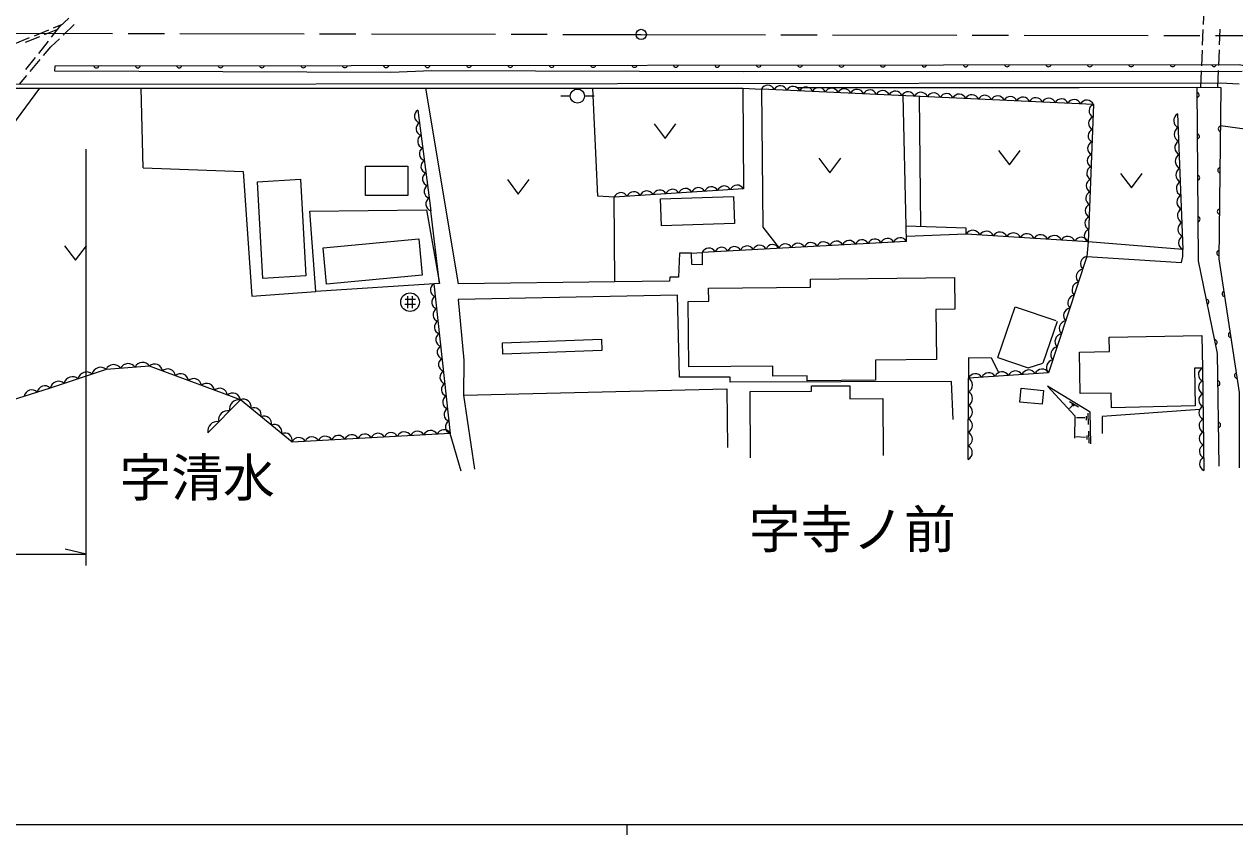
# Model space of a CAD drawing. Units: millimetres, scale not verified. Extents: x 40000 to 680000, y 20000 to 380000.
# Drawn here: x 209766 to 326750, y 204000 to 282358 of the extents above; entities that cross this region are included whole.
import ezdxf
from ezdxf.enums import TextEntityAlignment as Align

# ---------------------------------------------------------------- set-up
doc = ezdxf.new("R2010")
doc.units = ezdxf.units.MM
doc.header["$LTSCALE"] = 1000
doc.linetypes.add('CHAIN', pattern=[18.5, 12, -1.5, 3.5, -1.5])
for name, color, linetype, lineweight in [('M-BGD', 7, 'Continuous', 13), ('M-BMK', 2, 'CHAIN', 13), ('M-BMK-SRVR', 3, 'Continuous', 25), ('M-STR-HTXT', 7, 'Continuous', 13), ('M-TTL-BAND', 7, 'Continuous', 25)]:
    doc.layers.add(name, color=color, linetype=linetype, lineweight=lineweight)
doc.styles.add('ＭＳ ゴシック', font='')
doc.styles.get('ＭＳ ゴシック').set_extended_font_data('MS Gothic')

msp = doc.modelspace()

# ---------------------------------------------------------------- linework, layer by layer
at = {"layer": 'M-BGD'}
for p, q in [((323759, 283842), (323696, 282343)), ((212416, 281111), (213217, 282125)), ((212597, 282004), (213451, 282352)), ((213217, 282125), (214064, 282949)), ((213523, 281293), (214604, 282334)), ((208893, 280494), (210282, 281061)), ((209881, 280627), (211274, 281184)), ((210745, 281249), (212134, 281815)), ((211738, 281369), (213026, 281883)), ((212350, 280163), (213163, 280946)), ((323675, 281843), (323612, 280345)), ((325318, 281864), (325256, 280366)), ((211176, 279541), (212106, 280718)), ((211636, 279319), (212350, 280163)), ((323591, 279845), (323528, 278347)), ((325235, 279866), (325172, 278367)), ((209936, 277972), (210866, 279149)), ((210344, 277792), (211313, 278937)), ((209306, 276566), (210020, 277411)), ((212719, 277806), (212742, 278324)), ((245182, 277699), (212719, 277806)), ((249156, 277847), (245182, 277699)), ((279235, 277762), (249156, 277847)), ((327464, 277786), (279235, 277762)), ((323507, 277847), (323440, 276263)), ((325151, 277868), (325084, 276246)), ((211249, 276164), (198704, 259227)), ((208558, 276164), (279221, 276163)), ((208824, 276566), (325374, 276677)), ((221260, 268461), (221068, 276164)), ((251718, 257258), (248578, 276164)), ((265212, 265734), (264703, 276163)), ((279221, 276163), (281005, 276092)), ((279221, 276163), (279271, 266439)), ((313090, 274597), (281005, 276092)), ((281005, 276092), (281139, 262732)), ((284502, 276244), (311724, 276238)), ((311724, 276238), (323100, 276266)), ((323100, 276266), (325405, 276243)), ((325374, 276677), (327180, 276581)), ((261623, 275446), (262537, 275447)), ((263916, 275446), (264830, 275447)), ((295005, 262820), (294701, 275454)), ((296422, 262774), (296278, 275380)), ((247792, 274045), (249058, 264330)), ((313090, 274597), (312587, 261319)), ((270639, 272713), (271689, 271313)), ((271689, 271313), (272739, 272713)), ((321222, 273678), (321735, 260565)), ((330983, 271763), (325359, 272549)), ((286565, 269393), (287615, 267993)), ((287615, 267993), (288665, 269393)), ((303926, 270156), (304976, 268756)), ((304976, 268756), (306026, 270156)), ((221260, 268461), (230930, 268122)), ((230930, 268122), (231771, 256075)), ((242762, 268624), (246840, 268624)), ((242762, 265791), (242762, 268624)), ((246840, 268624), (246840, 265791)), ((315712, 267931), (316762, 266531)), ((316762, 266531), (317812, 267931)), ((232294, 267133), (236453, 267372)), ((232830, 257783), (232294, 267133)), ((236453, 267372), (236989, 258021)), ((256462, 267330), (257512, 265930)), ((257512, 265930), (258562, 267330)), ((246840, 265791), (242762, 265791)), ((266785, 265641), (265212, 265734)), ((279271, 266439), (266785, 265641)), ((266837, 257450), (266785, 265641)), ((271269, 265483), (278314, 265692)), ((278314, 265692), (278391, 263084)), ((237374, 264270), (248639, 264409)), ((248639, 264409), (249896, 257291)), ((271346, 262875), (271269, 265483)), ((237932, 256534), (237374, 264270)), ((249896, 257291), (249058, 264330)), ((278391, 263084), (271346, 262875)), ((281139, 262732), (282736, 260692)), ((300789, 262631), (295005, 262820)), ((295017, 261354), (295005, 262820)), ((300801, 262076), (295013, 261839)), ((300801, 262076), (300789, 262631)), ((312587, 261319), (300801, 262076)), ((213669, 260938), (214719, 259538)), ((214719, 259538), (215769, 260938)), ((238644, 260748), (247905, 261610)), ((247905, 261610), (248231, 258104)), ((295017, 261354), (275291, 260291)), ((312587, 261319), (312468, 259913)), ((321735, 260565), (312587, 261319)), ((238971, 257242), (238644, 260748)), ((273083, 260229), (272992, 257892)), ((274252, 260220), (273083, 260229)), ((274252, 260220), (275291, 260291)), ((274279, 259121), (274252, 260220)), ((275291, 260291), (275271, 259113)), ((312468, 259913), (321601, 259307)), ((321601, 259307), (321723, 259893)), ((321723, 259893), (321735, 260565)), ((275271, 259113), (274279, 259121)), ((236989, 258021), (232830, 257783)), ((248231, 258104), (238971, 257242)), ((266837, 257450), (251718, 257258)), ((272128, 257533), (266837, 257450)), ((272154, 257892), (272128, 257533)), ((272992, 257892), (272154, 257892)), ((285736, 257722), (299654, 257863)), ((285744, 256945), (285736, 257722)), ((299654, 257863), (299685, 254799)), ((231771, 256075), (237932, 256534)), ((249896, 257291), (237932, 256534)), ((249343, 257256), (250938, 242792)), ((275896, 256845), (285744, 256945)), ((275909, 255583), (275896, 256845)), ((246539, 255300), (247585, 255300)), ((246587, 255778), (247585, 255778)), ((246814, 256053), (246814, 254912)), ((247257, 256053), (247257, 254910)), ((272907, 256150), (251717, 255750)), ((251717, 255750), (252235, 249888)), ((273081, 248235), (272907, 256150)), ((273935, 255563), (275909, 255583)), ((273999, 249228), (273935, 255563)), ((303851, 250130), (305528, 255046)), ((305528, 255046), (309470, 253702)), ((299685, 254799), (297860, 254781)), ((297860, 254781), (297909, 249950)), ((309590, 253626), (308211, 249583)), ((255989, 251550), (265539, 251927)), ((256032, 250452), (255989, 251550)), ((265539, 251927), (265582, 250829)), ((314608, 252092), (323561, 252273)), ((314636, 250703), (314608, 252092)), ((323561, 252273), (323625, 249107)), ((265582, 250829), (256032, 250452)), ((311737, 250644), (314636, 250703)), ((311818, 246644), (311737, 250644)), ((252235, 249888), (252207, 246504)), ((282094, 249309), (273999, 249228)), ((282104, 248346), (282094, 249309)), ((297909, 249950), (292019, 249891)), ((292019, 249891), (292039, 247943)), ((301016, 250098), (301013, 248129)), ((303249, 250072), (301016, 250098)), ((303927, 248742), (303249, 250072)), ((303851, 250130), (306768, 249135)), ((306768, 249135), (308211, 249583)), ((277982, 248226), (273081, 248235)), ((277995, 247747), (277982, 248226)), ((285421, 248379), (282104, 248346)), ((285426, 247876), (285421, 248379)), ((300983, 240294), (301013, 248129)), ((323625, 249107), (322854, 249092)), ((322854, 249092), (322927, 245451)), ((323625, 249107), (323755, 239218)), ((252207, 246504), (277667, 247126)), ((277667, 247126), (277716, 241444)), ((299381, 247832), (277995, 247747)), ((279914, 246851), (285856, 246888)), ((279954, 240431), (279914, 246851)), ((292039, 247943), (285426, 247876)), ((285853, 247389), (289544, 247412)), ((285856, 246888), (285853, 247389)), ((289544, 247412), (289552, 246152)), ((299520, 244143), (299381, 247832)), ((305978, 245817), (306105, 247160)), ((306105, 247160), (308249, 246956)), ((308249, 246956), (308121, 245613)), ((312785, 244867), (308650, 247352)), ((308650, 247352), (311277, 244498)), ((230669, 246040), (227519, 242866)), ((252207, 246504), (253282, 239349)), ((289552, 246152), (292734, 246172)), ((292734, 246172), (292768, 240652)), ((308121, 245613), (305978, 245817)), ((310782, 245900), (311631, 245379)), ((314801, 246705), (311818, 246644)), ((314829, 245288), (314801, 246705)), ((311057, 245486), (310773, 245206)), ((310990, 245621), (311236, 245461)), ((311277, 244498), (311266, 242327)), ((312550, 244769), (312594, 243655)), ((312840, 241795), (312785, 244867)), ((323365, 245103), (313939, 244444)), ((322927, 245451), (314829, 245288)), ((312275, 244299), (311458, 244299)), ((312391, 244458), (312398, 244089)), ((313939, 244444), (313939, 242783)), ((251988, 239154), (250938, 242792)), ((312319, 242418), (311393, 242468)), ((312456, 242606), (312449, 242215)), ((312623, 243004), (312637, 241846))]:
    msp.add_line(p, q, dxfattribs=at)
for points in [[(212742, 278324), (327219, 278469), (338574, 275827), (351584, 274247), (364464, 272572), (375153, 272963), (379587, 273542), (384718, 274167), (400131, 273758), (421010, 277729), (437004, 277523)], [(325236, 239637), (325077, 250530), (323233, 259482), (323100, 276266)], [(325405, 276243), (325202, 259677), (327176, 246757), (327161, 239474)], [(312468, 259913), (308759, 248668), (301013, 248129)], [(250938, 242792), (235651, 241962), (230669, 246040), (221878, 249312), (217678, 248995), (212281, 247188), (207251, 245601), (199509, 244209), (197605, 244062), (186030, 244599)]]:
    msp.add_lwpolyline(points, dxfattribs=at)
for centre, radius in [((263219, 275410), 683), ((247051, 255488), 900)]:
    msp.add_circle(centre, radius, dxfattribs=at)
for centre, radius, start, end in [((292742, 278481), 256, 192.7526, 347.39183), ((296742, 278487), 256, 192.7526, 347.39183), ((300742, 278492), 256, 192.7526, 347.39183), ((304742, 278497), 256, 192.7526, 347.39183), ((308742, 278502), 256, 192.7526, 347.39183), ((312742, 278507), 256, 192.7526, 347.39183), ((316742, 278512), 256, 192.7526, 347.39183), ((320742, 278517), 256, 192.7526, 347.39183), ((324742, 278522), 256, 192.7526, 347.39183), ((216742, 278386), 256, 192.7526, 347.39183), ((220742, 278391), 256, 192.7526, 347.39183), ((224742, 278396), 256, 192.7526, 347.39183), ((228742, 278401), 256, 192.7526, 347.39183), ((232742, 278406), 256, 192.7526, 347.39183), ((236742, 278411), 256, 192.7526, 347.39183), ((240742, 278416), 256, 192.7526, 347.39183), ((244742, 278421), 256, 192.7526, 347.39183), ((248742, 278426), 256, 192.7526, 347.39183), ((252742, 278431), 256, 192.7526, 347.39183), ((256742, 278436), 256, 192.7526, 347.39183), ((260742, 278441), 256, 192.7526, 347.39183), ((264742, 278446), 256, 192.7526, 347.39183), ((268742, 278451), 256, 192.7526, 347.39183), ((272742, 278456), 256, 192.7526, 347.39183), ((276742, 278461), 256, 192.7526, 347.39183), ((280742, 278466), 256, 192.7526, 347.39183), ((284742, 278471), 256, 192.7526, 347.39183), ((288742, 278476), 256, 192.7526, 347.39183), ((281609, 275787), 677, 21.47869, 153.1832), ((282843, 275729), 677, 21.47869, 153.1832), ((284077, 275672), 677, 21.47869, 153.1832), ((285311, 275614), 677, 21.47869, 153.1832), ((286545, 275557), 677, 21.47869, 153.1832), ((287779, 275499), 677, 21.47869, 153.1832), ((289013, 275442), 677, 21.47869, 153.1832), ((290247, 275384), 677, 21.47869, 153.1832), ((291481, 275327), 677, 21.47869, 153.1832), ((292715, 275269), 677, 21.47869, 153.1832), ((293950, 275212), 677, 21.47869, 153.1832), ((295184, 275154), 677, 21.47869, 153.1832), ((296418, 275097), 677, 21.47869, 153.1832), ((297652, 275039), 677, 21.47869, 153.1832), ((298886, 274982), 677, 21.47869, 153.1832), ((300120, 274924), 677, 21.47869, 153.1832), ((301354, 274867), 677, 21.47869, 153.1832), ((302588, 274809), 677, 21.47869, 153.1832), ((303822, 274751), 677, 21.47869, 153.1832), ((305056, 274694), 677, 21.47869, 153.1832), ((306290, 274636), 677, 21.47869, 153.1832), ((307524, 274579), 677, 21.47869, 153.1832), ((308758, 274521), 677, 21.47869, 153.1832), ((309992, 274464), 677, 21.47869, 153.1832), ((311226, 274406), 677, 21.47869, 153.1832), ((312460, 274349), 677, 21.47869, 153.1832), ((323050, 275516), 256, 283.13187, 77.7711), ((248138, 273472), 669, 121.11753, 253.73286), ((313323, 273983), 656, 110.79964, 244.86377), ((248296, 272258), 669, 121.11753, 253.73286), ((313277, 272776), 656, 110.79964, 244.86377), ((321586, 273036), 738, 119.50684, 244.97211), ((248454, 271044), 669, 121.11753, 253.73286), ((313231, 271569), 656, 110.79964, 244.86377), ((321637, 271724), 738, 119.50684, 244.97211), ((323082, 271516), 256, 283.13187, 77.7711), ((325412, 272242), 256, 101.98026, 256.6195), ((248612, 269829), 669, 121.11753, 253.73286), ((313186, 270362), 656, 110.79964, 244.86377), ((321688, 270413), 738, 119.50684, 244.97211), ((248771, 268615), 669, 121.11753, 253.73286), ((313140, 269155), 656, 110.79964, 244.86377), ((321740, 269102), 738, 119.50684, 244.97211), ((248929, 267400), 669, 121.11753, 253.73286), ((313094, 267948), 656, 110.79964, 244.86377), ((321791, 267790), 738, 119.50684, 244.97211), ((325363, 268243), 256, 101.98026, 256.6195), ((249087, 266186), 669, 121.11753, 253.73286), ((278665, 266111), 689, 28.46897, 158.85273), ((313049, 266741), 656, 110.79964, 244.86377), ((321842, 266479), 738, 119.50684, 244.97211), ((323113, 267516), 256, 283.13187, 77.7711), ((267428, 265392), 689, 28.46897, 158.85273), ((268677, 265472), 689, 28.46897, 158.85273), ((269925, 265552), 689, 28.46897, 158.85273), ((271174, 265632), 689, 28.46897, 158.85273), ((272422, 265711), 689, 28.46897, 158.85273), ((273671, 265791), 689, 28.46897, 158.85273), ((274919, 265871), 689, 28.46897, 158.85273), ((276168, 265951), 689, 28.46897, 158.85273), ((277417, 266031), 689, 28.46897, 158.85273), ((313003, 265534), 656, 110.79964, 244.86377), ((321894, 265168), 738, 119.50684, 244.97211), ((249246, 264972), 669, 121.11753, 253.73286), ((312957, 264327), 656, 110.79964, 244.86377), ((321945, 263856), 738, 119.50684, 244.97211), ((325314, 264243), 256, 101.98026, 256.6195), ((312912, 263120), 656, 110.79964, 244.86377), ((323145, 263516), 256, 283.13187, 77.7711), ((301434, 261697), 738, 23.59086, 149.05728), ((302743, 261612), 738, 23.59086, 149.05728), ((304053, 261528), 738, 23.59086, 149.05728), ((305363, 261444), 738, 23.59086, 149.05728), ((306672, 261360), 738, 23.59086, 149.05728), ((312866, 261913), 656, 110.79964, 244.86377), ((321996, 262545), 738, 119.50684, 244.97211), ((279621, 260247), 676, 27.20131, 158.96813), ((280854, 260314), 676, 27.20131, 158.96813), ((282087, 260380), 676, 27.20131, 158.96813), ((283320, 260447), 676, 27.20131, 158.96813), ((284553, 260513), 676, 27.20131, 158.96813), ((285786, 260580), 676, 27.20131, 158.96813), ((287018, 260646), 676, 27.20131, 158.96813), ((288251, 260712), 676, 27.20131, 158.96813), ((289484, 260779), 676, 27.20131, 158.96813), ((290717, 260845), 676, 27.20131, 158.96813), ((291950, 260912), 676, 27.20131, 158.96813), ((293183, 260978), 676, 27.20131, 158.96813), ((294415, 261045), 676, 27.20131, 158.96813), ((307982, 261276), 738, 23.59086, 149.05728), ((309291, 261192), 738, 23.59086, 149.05728), ((310601, 261108), 738, 23.59086, 149.05728), ((311911, 261023), 738, 23.59086, 149.05728), ((322047, 261234), 738, 119.50684, 244.97211), ((275923, 260048), 676, 27.20131, 158.96813), ((277156, 260114), 676, 27.20131, 158.96813), ((278388, 260181), 676, 27.20131, 158.96813), ((312585, 259182), 741, 99.14481, 224.3514), ((325265, 260243), 256, 101.98026, 256.6195), ((312173, 257932), 741, 99.14481, 224.3514), ((311761, 256683), 741, 99.14481, 224.3514), ((249668, 256682), 660, 119.46167, 253.11747), ((325776, 256292), 256, 111.36674, 266.00597), ((249801, 255477), 660, 119.46167, 253.11747), ((311349, 255433), 741, 99.14481, 224.3514), ((323992, 255519), 256, 294.32122, 88.96045), ((249933, 254271), 660, 119.46167, 253.11747), ((310937, 254184), 741, 99.14481, 224.3514), ((250066, 253066), 660, 119.46167, 253.11747), ((310525, 252934), 741, 99.14481, 224.3514), ((250199, 251861), 660, 119.46167, 253.11747), ((310113, 251685), 741, 99.14481, 224.3514), ((324799, 251601), 256, 294.32122, 88.96045), ((326380, 252338), 256, 111.36674, 266.00597), ((250332, 250655), 660, 119.46167, 253.11747), ((309701, 250435), 741, 99.14481, 224.3514), ((217141, 248359), 833, 49.81773, 167.20765), ((218409, 248633), 816, 34.97538, 153.66917), ((219809, 248739), 816, 34.97538, 153.66917), ((221209, 248845), 816, 34.97538, 153.66917), ((222380, 248740), 761, 7.90997, 131.25726), ((250465, 249450), 660, 119.46167, 253.11747), ((309289, 249186), 741, 99.14481, 224.3514), ((214442, 247455), 833, 49.81773, 167.20765), ((215791, 247907), 833, 49.81773, 167.20765), ((223636, 248273), 761, 7.90997, 131.25726), ((224892, 247805), 761, 7.90997, 131.25726), ((226148, 247338), 761, 7.90997, 131.25726), ((250598, 248245), 660, 119.46167, 253.11747), ((300677, 247478), 733, 296.80129, 62.76134), ((301681, 247852), 723, 30.52935, 157.42176), ((302972, 247941), 723, 30.52935, 157.42176), ((304263, 248031), 723, 30.52935, 157.42176), ((305554, 248121), 723, 30.52935, 157.42176), ((306845, 248211), 723, 30.52935, 157.42176), ((308136, 248300), 723, 30.52935, 157.42176), ((323910, 248493), 678, 114.94294, 246.57205), ((326984, 248384), 256, 111.36674, 266.00597), ((210498, 246265), 744, 45.02689, 169.99762), ((211756, 246662), 744, 45.02689, 169.99762), ((213093, 247004), 833, 49.81773, 167.20765), ((227403, 246870), 761, 7.90997, 131.25726), ((228659, 246403), 761, 7.90997, 131.25726), ((250731, 247039), 660, 119.46167, 253.11747), ((323927, 247257), 678, 114.94294, 246.57205), ((325063, 247635), 256, 283.51931, 78.15854), ((229915, 245935), 761, 7.90997, 131.25726), ((230495, 245163), 894, 78.78182, 191.66061), ((230966, 245386), 718, 346.98889, 114.40171), ((250863, 245834), 660, 119.46167, 253.11747), ((300672, 246172), 733, 296.80129, 62.76134), ((323943, 246021), 678, 114.94294, 246.57205), ((229445, 244105), 894, 78.78182, 191.66061), ((231962, 244571), 718, 346.98889, 114.40171), ((250996, 244629), 660, 119.46167, 253.11747), ((300667, 244866), 733, 296.80129, 62.76134), ((323959, 244785), 678, 114.94294, 246.57205), ((228395, 243046), 894, 78.78182, 191.66061), ((232958, 243755), 718, 346.98889, 114.40171), ((233955, 242939), 718, 346.98889, 114.40171), ((251129, 243424), 660, 119.46167, 253.11747), ((300662, 243560), 733, 296.80129, 62.76134), ((323976, 243548), 678, 114.94294, 246.57205), ((325122, 243635), 256, 283.51931, 78.15854), ((234951, 242124), 718, 346.98889, 114.40171), ((236304, 241689), 709, 28.92774, 157.28997), ((237578, 241758), 709, 28.92774, 157.28997), ((238852, 241827), 709, 28.92774, 157.28997), ((240126, 241896), 709, 28.92774, 157.28997), ((241400, 241965), 709, 28.92774, 157.28997), ((242674, 242035), 709, 28.92774, 157.28997), ((243948, 242104), 709, 28.92774, 157.28997), ((245222, 242173), 709, 28.92774, 157.28997), ((246496, 242242), 709, 28.92774, 157.28997), ((247770, 242311), 709, 28.92774, 157.28997), ((249043, 242380), 709, 28.92774, 157.28997), ((250317, 242450), 709, 28.92774, 157.28997), ((300657, 242254), 733, 296.80129, 62.76134), ((323992, 242312), 678, 114.94294, 246.57205), ((300652, 240948), 733, 296.80129, 62.76134), ((324008, 241076), 678, 114.94294, 246.57205), ((324025, 239840), 678, 114.94294, 246.57205)]:
    msp.add_arc(centre, radius, start, end, dxfattribs=at)
at = {"layer": 'M-BMK'}
for p, q in [((169310, 281545), (269386, 281365)), ((269386, 281365), (369587, 281184))]:
    msp.add_line(p, q, dxfattribs=at)
at = {"layer": 'M-BMK-SRVR'}
msp.add_circle((269386, 281365), 500, dxfattribs=at)
at = {"layer": 'M-STR-HTXT'}
for p, q in [((215737, 230029), (215737, 270275)), ((167488, 231119), (215737, 231119)), ((215737, 231119), (213737, 231619))]:
    msp.add_line(p, q, dxfattribs=at)
at = {"layer": 'M-TTL-BAND'}
for p, q in [((40000, 205000), (579000, 205000)), ((268000, 205000), (268000, 204000))]:
    msp.add_line(p, q, dxfattribs=at)

# ---------------------------------------------------------------- texts
at = {"layer": 'M-BGD', "style": 'ＭＳ ゴシック'}
for s, p in [('字清水', (218973, 235598)), ('字寺ノ前', (279785, 230600))]:
    msp.add_text(s, height=3666, dxfattribs=at).set_placement(p, align=Align.BOTTOM_LEFT)

doc.saveas('drawing.dxf')
